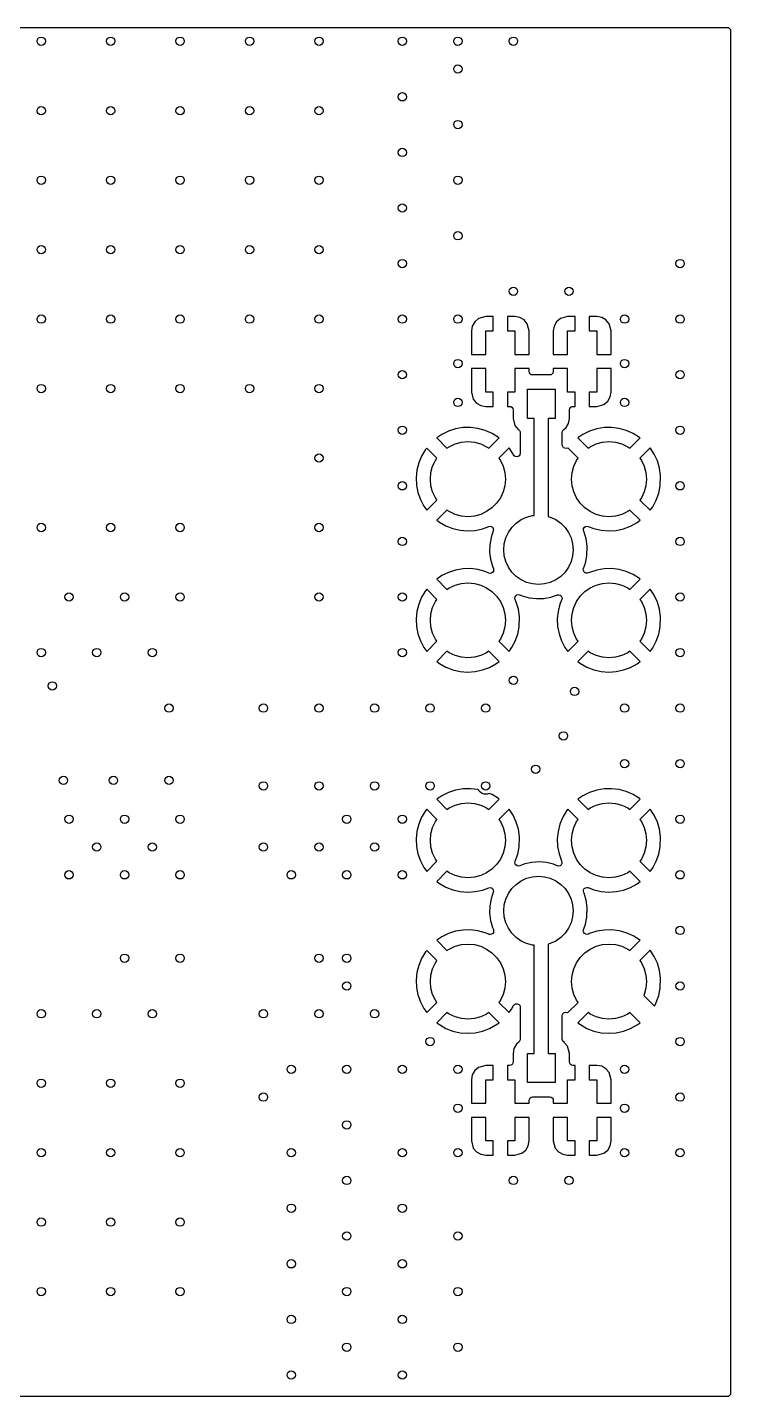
# Model space of a CAD drawing. Extents: x 5.33 to 7.67, y -5.07 to -3.13.
# Drawn here: x 6.673 to 7.67, y -5.07 to -3.13 of the extents above; entities that cross this region are included whole.
import ezdxf

# ---------------------------------------------------------------- set-up
doc = ezdxf.new("R2010")
doc.units = 0
doc.header["$MEASUREMENT"] = 0
doc.layers.add('BLACK', color=7, linetype='CONTINUOUS')

msp = doc.modelspace()

# ---------------------------------------------------------------- linework, layer by layer
at = {"layer": 'BLACK', "linetype": 'CONTINUOUS'}
for p, q in [((6.52355, -3.12996), (7.66504, -3.12996)), ((7.66504, -3.12996), (7.66695, -3.13034)), ((7.66695, -3.13034), (7.66857, -3.13143)), ((7.66857, -3.13143), (7.66966, -3.13305)), ((7.66966, -3.13305), (7.67004, -3.13496)), ((7.67004, -3.13496), (7.67004, -5.06504)), ((7.30731, -3.54701), (7.30379, -3.55311)), ((7.3127, -3.54249), (7.30731, -3.54701)), ((7.32284, -3.53977), (7.3127, -3.54249)), ((7.33346, -3.53977), (7.32284, -3.53977)), ((7.33346, -3.56004), (7.33346, -3.53977)), ((7.36417, -3.53977), (7.35354, -3.53977)), ((7.35354, -3.53977), (7.35354, -3.56004)), ((7.37111, -3.54099), (7.36417, -3.53977)), ((7.3772, -3.54451), (7.37111, -3.54099)), ((7.38173, -3.5499), (7.3772, -3.54451)), ((7.38444, -3.56004), (7.38173, -3.5499)), ((7.42345, -3.54701), (7.41993, -3.55311)), ((7.42884, -3.54249), (7.42345, -3.54701)), ((7.43898, -3.53977), (7.42884, -3.54249)), ((7.44961, -3.53977), (7.43898, -3.53977)), ((7.44961, -3.56004), (7.44961, -3.53977)), ((7.46969, -3.53977), (7.46969, -3.56004)), ((7.48031, -3.53977), (7.46969, -3.53977)), ((7.48725, -3.54099), (7.48031, -3.53977)), ((7.49334, -3.54451), (7.48725, -3.54099)), ((7.49787, -3.5499), (7.49334, -3.54451)), ((7.50058, -3.56004), (7.49787, -3.5499)), ((7.30379, -3.55311), (7.30257, -3.56004)), ((7.30257, -3.56004), (7.30257, -3.59331)), ((7.32283, -3.56004), (7.33346, -3.56004)), ((7.32283, -3.59331), (7.32283, -3.56004)), ((7.35354, -3.56004), (7.36417, -3.56004)), ((7.36417, -3.56004), (7.36417, -3.59331)), ((7.38444, -3.59331), (7.38444, -3.56004)), ((7.41993, -3.55311), (7.41871, -3.56004)), ((7.41871, -3.56004), (7.41871, -3.59331)), ((7.43898, -3.56004), (7.44961, -3.56004)), ((7.43898, -3.59331), (7.43898, -3.56004)), ((7.46969, -3.56004), (7.48031, -3.56004)), ((7.48031, -3.56004), (7.48031, -3.59331)), ((7.50058, -3.59331), (7.50058, -3.56004)), ((7.30257, -3.59331), (7.32283, -3.59331)), ((7.36417, -3.59331), (7.38444, -3.59331)), ((7.41871, -3.59331), (7.43898, -3.59331)), ((7.48031, -3.59331), (7.50058, -3.59331)), ((7.32283, -3.61339), (7.30257, -3.61339)), ((7.30257, -3.61339), (7.30257, -3.64665)), ((7.32283, -3.64665), (7.32283, -3.61339)), ((7.38444, -3.61339), (7.36417, -3.61339)), ((7.36417, -3.61339), (7.36417, -3.64665)), ((7.38444, -3.61745), (7.38444, -3.61339)), ((7.38482, -3.61936), (7.38444, -3.61745)), ((7.38591, -3.62098), (7.38482, -3.61936)), ((7.38753, -3.62207), (7.38591, -3.62098)), ((7.38944, -3.62245), (7.38753, -3.62207)), ((7.41371, -3.62245), (7.38944, -3.62245)), ((7.41562, -3.62207), (7.41371, -3.62245)), ((7.41724, -3.62098), (7.41562, -3.62207)), ((7.41833, -3.61936), (7.41724, -3.62098)), ((7.41871, -3.61745), (7.41833, -3.61936)), ((7.43898, -3.61339), (7.41871, -3.61339)), ((7.41871, -3.61339), (7.41871, -3.61745)), ((7.43898, -3.64665), (7.43898, -3.61339)), ((7.50058, -3.61339), (7.48031, -3.61339)), ((7.48031, -3.61339), (7.48031, -3.64665)), ((7.50058, -3.64665), (7.50058, -3.61339)), ((7.30257, -3.64665), (7.30528, -3.65679)), ((7.33346, -3.64665), (7.32283, -3.64665)), ((7.33346, -3.66692), (7.33346, -3.64665)), ((7.36417, -3.64665), (7.35354, -3.64665)), ((7.35354, -3.64665), (7.35354, -3.66692)), ((7.38189, -3.68406), (7.38189, -3.64272)), ((7.38189, -3.64272), (7.42126, -3.64272)), ((7.42126, -3.64272), (7.42126, -3.68406)), ((7.44961, -3.64665), (7.43898, -3.64665)), ((7.44961, -3.66692), (7.44961, -3.64665)), ((7.48031, -3.64665), (7.46969, -3.64665)), ((7.46969, -3.64665), (7.46969, -3.66692)), ((7.49936, -3.65359), (7.50058, -3.64665)), ((7.30528, -3.65679), (7.30981, -3.66218)), ((7.30981, -3.66218), (7.3159, -3.6657)), ((7.3159, -3.6657), (7.32284, -3.66692)), ((7.48031, -3.66692), (7.49045, -3.66421)), ((7.49045, -3.66421), (7.49584, -3.65968)), ((7.49584, -3.65968), (7.49936, -3.65359)), ((7.32284, -3.66692), (7.33346, -3.66692)), ((7.35354, -3.66692), (7.35662, -3.66692)), ((7.35662, -3.66692), (7.35853, -3.6673)), ((7.35853, -3.6673), (7.36016, -3.66839)), ((7.36016, -3.66839), (7.36124, -3.67001)), ((7.36124, -3.67001), (7.36162, -3.67192)), ((7.36162, -3.67192), (7.36162, -3.68405)), ((7.36162, -3.68405), (7.36434, -3.69419)), ((7.39173, -3.68406), (7.38189, -3.68406)), ((7.39173, -3.82138), (7.39173, -3.68406)), ((7.42126, -3.68406), (7.41142, -3.68406)), ((7.41142, -3.68406), (7.41142, -3.82302)), ((7.44031, -3.69099), (7.44153, -3.68405)), ((7.44153, -3.67192), (7.44191, -3.67001)), ((7.44153, -3.68405), (7.44153, -3.67192)), ((7.44191, -3.67001), (7.44299, -3.66839)), ((7.44299, -3.66839), (7.44462, -3.6673)), ((7.44462, -3.6673), (7.44653, -3.66692)), ((7.44653, -3.66692), (7.44961, -3.66692)), ((7.46969, -3.66692), (7.48031, -3.66692)), ((7.27018, -3.70211), (7.26065, -3.70679)), ((7.28028, -3.69886), (7.27018, -3.70211)), ((7.29074, -3.6971), (7.28028, -3.69886)), ((7.30135, -3.69687), (7.29074, -3.6971)), ((7.31188, -3.69817), (7.30135, -3.69687)), ((7.32211, -3.70098), (7.31188, -3.69817)), ((7.33183, -3.70523), (7.32211, -3.70098)), ((7.34083, -3.71085), (7.33183, -3.70523)), ((7.36434, -3.69419), (7.36886, -3.69958)), ((7.36886, -3.69958), (7.36927, -3.69982)), ((7.36927, -3.69982), (7.37074, -3.7011)), ((7.37074, -3.7011), (7.3716, -3.70285)), ((7.3716, -3.70285), (7.37177, -3.70415)), ((7.37177, -3.70415), (7.37177, -3.73348)), ((7.43138, -3.70395), (7.43176, -3.70204)), ((7.43138, -3.72161), (7.43138, -3.70395)), ((7.43176, -3.70204), (7.43284, -3.70042)), ((7.43284, -3.70042), (7.43316, -3.70012)), ((7.43316, -3.70012), (7.43679, -3.69708)), ((7.43679, -3.69708), (7.44031, -3.69099)), ((7.47018, -3.70211), (7.46065, -3.70679)), ((7.48028, -3.69886), (7.47018, -3.70211)), ((7.49074, -3.6971), (7.48028, -3.69886)), ((7.50135, -3.69687), (7.49074, -3.6971)), ((7.51188, -3.69817), (7.50135, -3.69687)), ((7.52211, -3.70098), (7.51188, -3.69817)), ((7.53183, -3.70523), (7.52211, -3.70098)), ((7.54083, -3.71085), (7.53183, -3.70523)), ((7.26065, -3.70679), (7.25347, -3.71171)), ((7.25347, -3.71171), (7.26797, -3.72621)), ((7.26797, -3.72621), (7.27106, -3.72405)), ((7.27106, -3.72405), (7.27946, -3.72013)), ((7.27946, -3.72013), (7.28841, -3.71774)), ((7.28841, -3.71774), (7.29764, -3.71693)), ((7.29764, -3.71693), (7.30687, -3.71774)), ((7.30687, -3.71774), (7.31582, -3.72013)), ((7.31582, -3.72013), (7.32421, -3.72405)), ((7.32421, -3.72405), (7.3273, -3.72621)), ((7.3273, -3.72621), (7.34183, -3.71169)), ((7.34183, -3.71169), (7.34083, -3.71085)), ((7.43141, -3.72213), (7.43138, -3.72161)), ((7.43199, -3.724), (7.43141, -3.72213)), ((7.43323, -3.72549), (7.43199, -3.724)), ((7.46065, -3.70679), (7.45347, -3.71171)), ((7.45347, -3.71171), (7.46797, -3.72621)), ((7.46797, -3.72621), (7.47106, -3.72405)), ((7.47106, -3.72405), (7.47946, -3.72013)), ((7.47946, -3.72013), (7.48841, -3.71774)), ((7.48841, -3.71774), (7.49764, -3.71693)), ((7.49764, -3.71693), (7.50687, -3.71774)), ((7.50687, -3.71774), (7.51582, -3.72013)), ((7.51582, -3.72013), (7.52421, -3.72405)), ((7.52421, -3.72405), (7.5273, -3.72621)), ((7.5273, -3.72621), (7.54183, -3.71169)), ((7.54183, -3.71169), (7.54083, -3.71085)), ((7.23203, -3.73737), (7.228, -3.74718)), ((7.23744, -3.72824), (7.23203, -3.73737)), ((7.2393, -3.72594), (7.23744, -3.72824)), ((7.25377, -3.74041), (7.2393, -3.72594)), ((7.24769, -3.7519), (7.25161, -3.7435)), ((7.25161, -3.7435), (7.25377, -3.74041)), ((7.35607, -3.72584), (7.3415, -3.74041)), ((7.3415, -3.74041), (7.34367, -3.7435)), ((7.34367, -3.7435), (7.34758, -3.7519)), ((7.36175, -3.73454), (7.35607, -3.72584)), ((7.36223, -3.73558), (7.36175, -3.73454)), ((7.36324, -3.73701), (7.36223, -3.73558)), ((7.36486, -3.7381), (7.36324, -3.73701)), ((7.36677, -3.73848), (7.36486, -3.7381)), ((7.36869, -3.7381), (7.36677, -3.73848)), ((7.37031, -3.73701), (7.36869, -3.7381)), ((7.37139, -3.73539), (7.37031, -3.73701)), ((7.37177, -3.73348), (7.37139, -3.73539)), ((7.43496, -3.7264), (7.43323, -3.72549)), ((7.4369, -3.72658), (7.43496, -3.7264)), ((7.43877, -3.726), (7.4369, -3.72658)), ((7.43909, -3.72573), (7.43877, -3.726)), ((7.45377, -3.74041), (7.43909, -3.72573)), ((7.44769, -3.7519), (7.45161, -3.7435)), ((7.45161, -3.7435), (7.45377, -3.74041)), ((7.55607, -3.72584), (7.5415, -3.74041)), ((7.5415, -3.74041), (7.54367, -3.7435)), ((7.54367, -3.7435), (7.54758, -3.7519)), ((7.56175, -3.73454), (7.55607, -3.72584)), ((7.56621, -3.74417), (7.56175, -3.73454)), ((7.56923, -3.75434), (7.56621, -3.74417)), ((7.22542, -3.75748), (7.22436, -3.76803)), ((7.228, -3.74718), (7.22542, -3.75748)), ((7.24449, -3.77008), (7.2453, -3.76085)), ((7.2453, -3.76085), (7.24769, -3.7519)), ((7.34758, -3.7519), (7.34998, -3.76085)), ((7.34998, -3.76085), (7.35079, -3.77008)), ((7.44449, -3.77008), (7.4453, -3.76085)), ((7.4453, -3.76085), (7.44769, -3.7519)), ((7.54758, -3.7519), (7.54998, -3.76085)), ((7.54998, -3.76085), (7.55079, -3.77008)), ((7.57076, -3.76484), (7.56923, -3.75434)), ((7.22436, -3.76803), (7.22483, -3.77863)), ((7.22483, -3.77863), (7.22683, -3.78905)), ((7.2453, -3.77931), (7.24449, -3.77008)), ((7.24769, -3.78826), (7.2453, -3.77931)), ((7.34998, -3.77931), (7.34758, -3.78826)), ((7.35079, -3.77008), (7.34998, -3.77931)), ((7.4453, -3.77931), (7.44449, -3.77008)), ((7.44769, -3.78826), (7.4453, -3.77931)), ((7.54998, -3.77931), (7.54758, -3.78826)), ((7.55079, -3.77008), (7.54998, -3.77931)), ((7.56824, -3.78979), (7.57035, -3.77939)), ((7.57035, -3.77939), (7.57076, -3.76484)), ((7.22683, -3.78905), (7.23031, -3.79907)), ((7.23031, -3.79907), (7.2352, -3.80849)), ((7.23931, -3.8142), (7.25377, -3.79975)), ((7.25161, -3.79665), (7.24769, -3.78826)), ((7.25377, -3.79975), (7.25161, -3.79665)), ((7.34367, -3.79665), (7.33835, -3.80424)), ((7.34758, -3.78826), (7.34367, -3.79665)), ((7.45161, -3.79665), (7.44769, -3.78826)), ((7.45692, -3.80424), (7.45161, -3.79665)), ((7.54367, -3.79665), (7.5415, -3.79975)), ((7.5415, -3.79975), (7.55595, -3.81419)), ((7.54758, -3.78826), (7.54367, -3.79665)), ((7.55967, -3.80914), (7.56466, -3.79978)), ((7.56466, -3.79978), (7.56824, -3.78979)), ((7.2352, -3.80849), (7.23931, -3.8142)), ((7.26797, -3.81394), (7.25352, -3.82839)), ((7.27106, -3.81611), (7.26797, -3.81394)), ((7.27946, -3.82002), (7.27106, -3.81611)), ((7.28841, -3.82242), (7.27946, -3.82002)), ((7.31582, -3.82002), (7.30687, -3.82242)), ((7.32421, -3.81611), (7.31582, -3.82002)), ((7.3318, -3.81079), (7.32421, -3.81611)), ((7.33835, -3.80424), (7.3318, -3.81079)), ((7.38081, -3.82383), (7.38909, -3.82161)), ((7.38909, -3.82161), (7.39173, -3.82138)), ((7.46347, -3.81079), (7.45692, -3.80424)), ((7.47106, -3.81611), (7.46347, -3.81079)), ((7.47946, -3.82002), (7.47106, -3.81611)), ((7.48841, -3.82242), (7.47946, -3.82002)), ((7.51582, -3.82002), (7.50687, -3.82242)), ((7.52421, -3.81611), (7.51582, -3.82002)), ((7.5273, -3.81394), (7.52421, -3.81611)), ((7.54175, -3.82839), (7.5273, -3.81394)), ((7.55595, -3.81419), (7.55967, -3.80914)), ((7.25352, -3.82839), (7.25718, -3.83121)), ((7.25718, -3.83121), (7.26643, -3.83641)), ((7.26643, -3.83641), (7.27633, -3.84022)), ((7.27633, -3.84022), (7.28668, -3.84256)), ((7.29764, -3.82323), (7.28841, -3.82242)), ((7.30687, -3.82242), (7.29764, -3.82323)), ((7.30784, -3.84267), (7.31821, -3.84044)), ((7.31821, -3.84044), (7.32714, -3.83711)), ((7.32714, -3.83711), (7.32907, -3.8368)), ((7.32907, -3.8368), (7.33097, -3.83725)), ((7.33097, -3.83725), (7.33255, -3.83839)), ((7.33255, -3.83839), (7.33357, -3.84005)), ((7.33357, -3.84005), (7.33388, -3.84197)), ((7.35502, -3.84547), (7.35994, -3.83845)), ((7.35994, -3.83845), (7.366, -3.83238)), ((7.366, -3.83238), (7.37303, -3.82746)), ((7.37303, -3.82746), (7.38081, -3.82383)), ((7.41142, -3.82302), (7.41447, -3.82383)), ((7.41447, -3.82383), (7.42224, -3.82746)), ((7.42224, -3.82746), (7.42927, -3.83238)), ((7.42927, -3.83238), (7.43534, -3.83845)), ((7.43534, -3.83845), (7.44026, -3.84547)), ((7.46129, -3.84197), (7.46157, -3.84004)), ((7.46157, -3.84004), (7.46257, -3.83836)), ((7.46257, -3.83836), (7.46414, -3.8372)), ((7.46414, -3.8372), (7.46603, -3.83672)), ((7.46603, -3.83672), (7.46808, -3.83705)), ((7.46808, -3.83705), (7.47633, -3.84022)), ((7.47633, -3.84022), (7.48668, -3.84256)), ((7.49764, -3.82323), (7.48841, -3.82242)), ((7.50687, -3.82242), (7.49764, -3.82323)), ((7.50784, -3.84267), (7.51821, -3.84044)), ((7.51821, -3.84044), (7.52815, -3.83673)), ((7.52815, -3.83673), (7.53746, -3.83163)), ((7.53746, -3.83163), (7.54175, -3.82839)), ((7.28668, -3.84256), (7.29725, -3.84338)), ((7.29725, -3.84338), (7.30784, -3.84267)), ((7.33042, -3.85295), (7.32863, -3.86307)), ((7.33363, -3.84338), (7.33042, -3.85295)), ((7.33388, -3.84197), (7.33363, -3.84338)), ((7.34917, -3.86153), (7.35139, -3.85325)), ((7.35139, -3.85325), (7.35502, -3.84547)), ((7.44026, -3.84547), (7.44388, -3.85325)), ((7.44388, -3.85325), (7.4461, -3.86153)), ((7.46177, -3.84386), (7.46129, -3.84197)), ((7.46231, -3.84499), (7.46177, -3.84386)), ((7.46531, -3.85483), (7.46231, -3.84499)), ((7.46682, -3.865), (7.46531, -3.85483)), ((7.48668, -3.84256), (7.49725, -3.84338)), ((7.49725, -3.84338), (7.50784, -3.84267)), ((7.32863, -3.86307), (7.32835, -3.87335)), ((7.32835, -3.87335), (7.32959, -3.88355)), ((7.34843, -3.87008), (7.34917, -3.86153)), ((7.34917, -3.87862), (7.34843, -3.87008)), ((7.35139, -3.88691), (7.34917, -3.87862)), ((7.4461, -3.87862), (7.44388, -3.88691)), ((7.4461, -3.86153), (7.44685, -3.87008)), ((7.44685, -3.87008), (7.4461, -3.87862)), ((7.46438, -3.88897), (7.46644, -3.87889)), ((7.46644, -3.87889), (7.46682, -3.865)), ((7.28028, -3.89886), (7.27018, -3.90211)), ((7.29074, -3.8971), (7.28028, -3.89886)), ((7.30135, -3.89687), (7.29074, -3.8971)), ((7.31188, -3.89817), (7.30135, -3.89687)), ((7.32211, -3.90098), (7.31188, -3.89817)), ((7.32959, -3.88355), (7.33233, -3.89346)), ((7.33233, -3.89346), (7.33371, -3.89657)), ((7.33371, -3.89657), (7.33414, -3.89847)), ((7.33414, -3.89847), (7.33381, -3.9004)), ((7.35502, -3.89469), (7.35139, -3.88691)), ((7.35994, -3.90171), (7.35502, -3.89469)), ((7.44026, -3.89469), (7.43534, -3.90171)), ((7.44388, -3.88691), (7.44026, -3.89469)), ((7.46125, -3.89879), (7.46154, -3.89676)), ((7.46175, -3.90068), (7.46125, -3.89879)), ((7.46154, -3.89676), (7.46438, -3.88897)), ((7.48028, -3.89886), (7.47018, -3.90211)), ((7.49074, -3.8971), (7.48028, -3.89886)), ((7.50135, -3.89687), (7.49074, -3.8971)), ((7.51188, -3.89817), (7.50135, -3.89687)), ((7.52211, -3.90098), (7.51188, -3.89817)), ((7.26065, -3.90679), (7.25347, -3.91171)), ((7.25347, -3.91171), (7.26797, -3.92621)), ((7.27018, -3.90211), (7.26065, -3.90679)), ((7.27946, -3.92013), (7.28841, -3.91774)), ((7.28841, -3.91774), (7.29764, -3.91693)), ((7.29764, -3.91693), (7.30687, -3.91774)), ((7.30687, -3.91774), (7.31582, -3.92013)), ((7.32714, -3.90318), (7.32211, -3.90098)), ((7.32735, -3.90327), (7.32714, -3.90318)), ((7.32927, -3.9036), (7.32735, -3.90327)), ((7.33117, -3.90317), (7.32927, -3.9036)), ((7.33277, -3.90204), (7.33117, -3.90317)), ((7.33381, -3.9004), (7.33277, -3.90204)), ((7.366, -3.90778), (7.35994, -3.90171)), ((7.37303, -3.9127), (7.366, -3.90778)), ((7.38081, -3.91632), (7.37303, -3.9127)), ((7.38909, -3.91854), (7.38081, -3.91632)), ((7.39764, -3.91929), (7.38909, -3.91854)), ((7.40618, -3.91854), (7.39764, -3.91929)), ((7.41447, -3.91632), (7.40618, -3.91854)), ((7.42224, -3.9127), (7.41447, -3.91632)), ((7.42927, -3.90778), (7.42224, -3.9127)), ((7.43534, -3.90171), (7.42927, -3.90778)), ((7.46293, -3.90223), (7.46175, -3.90068)), ((7.46462, -3.90321), (7.46293, -3.90223)), ((7.46655, -3.90347), (7.46462, -3.90321)), ((7.46844, -3.90296), (7.46655, -3.90347)), ((7.47018, -3.90211), (7.46844, -3.90296)), ((7.47946, -3.92013), (7.48841, -3.91774)), ((7.48841, -3.91774), (7.49764, -3.91693)), ((7.49764, -3.91693), (7.50687, -3.91774)), ((7.50687, -3.91774), (7.51582, -3.92013)), ((7.53183, -3.90523), (7.52211, -3.90098)), ((7.5273, -3.92621), (7.54183, -3.91169)), ((7.54083, -3.91085), (7.53183, -3.90523)), ((7.54183, -3.91169), (7.54083, -3.91085)), ((7.23203, -3.93737), (7.228, -3.94718)), ((7.23744, -3.92824), (7.23203, -3.93737)), ((7.2393, -3.92594), (7.23744, -3.92824)), ((7.25377, -3.94041), (7.2393, -3.92594)), ((7.26797, -3.92621), (7.27106, -3.92405)), ((7.27106, -3.92405), (7.27946, -3.92013)), ((7.31582, -3.92013), (7.32421, -3.92405)), ((7.32421, -3.92405), (7.3318, -3.92936)), ((7.3318, -3.92936), (7.33835, -3.93591)), ((7.33835, -3.93591), (7.34367, -3.9435)), ((7.36413, -3.93877), (7.36443, -3.93685)), ((7.36443, -3.93685), (7.36545, -3.93518)), ((7.36545, -3.93518), (7.36703, -3.93403)), ((7.36703, -3.93403), (7.36892, -3.93357)), ((7.36892, -3.93357), (7.37085, -3.93387)), ((7.37085, -3.93387), (7.37113, -3.93399)), ((7.37113, -3.93399), (7.37471, -3.93555)), ((7.37471, -3.93555), (7.38464, -3.93822)), ((7.38464, -3.93822), (7.39485, -3.93939)), ((7.40513, -3.93904), (7.41524, -3.93718)), ((7.41524, -3.93718), (7.42444, -3.93402)), ((7.42444, -3.93402), (7.42637, -3.93376)), ((7.42637, -3.93376), (7.42826, -3.93425)), ((7.42826, -3.93425), (7.42981, -3.93544)), ((7.42981, -3.93544), (7.43079, -3.93712)), ((7.43079, -3.93712), (7.43105, -3.93906)), ((7.45161, -3.9435), (7.45692, -3.93591)), ((7.45692, -3.93591), (7.46347, -3.92936)), ((7.46347, -3.92936), (7.47106, -3.92405)), ((7.47106, -3.92405), (7.47946, -3.92013)), ((7.51582, -3.92013), (7.52421, -3.92405)), ((7.52421, -3.92405), (7.5273, -3.92621)), ((7.55607, -3.92584), (7.5415, -3.94041)), ((7.56175, -3.93454), (7.55607, -3.92584)), ((7.56621, -3.94417), (7.56175, -3.93454)), ((7.22542, -3.95748), (7.22436, -3.96803)), ((7.228, -3.94718), (7.22542, -3.95748)), ((7.2453, -3.96085), (7.24769, -3.9519)), ((7.24769, -3.9519), (7.25161, -3.9435)), ((7.25161, -3.9435), (7.25377, -3.94041)), ((7.34367, -3.9435), (7.34758, -3.9519)), ((7.34758, -3.9519), (7.34998, -3.96085)), ((7.36459, -3.94067), (7.36413, -3.93877)), ((7.36621, -3.94417), (7.36459, -3.94067)), ((7.36923, -3.95434), (7.36621, -3.94417)), ((7.37076, -3.96484), (7.36923, -3.95434)), ((7.39485, -3.93939), (7.40513, -3.93904)), ((7.42542, -3.95748), (7.42436, -3.96803)), ((7.428, -3.94718), (7.42542, -3.95748)), ((7.43069, -3.94065), (7.428, -3.94718)), ((7.43105, -3.93906), (7.43069, -3.94065)), ((7.4453, -3.96085), (7.44769, -3.9519)), ((7.44769, -3.9519), (7.45161, -3.9435)), ((7.5415, -3.94041), (7.54367, -3.9435)), ((7.54367, -3.9435), (7.54758, -3.9519)), ((7.54758, -3.9519), (7.54998, -3.96085)), ((7.56923, -3.95434), (7.56621, -3.94417)), ((7.57076, -3.96484), (7.56923, -3.95434)), ((7.22436, -3.96803), (7.22483, -3.97863)), ((7.24449, -3.97008), (7.2453, -3.96085)), ((7.2453, -3.97931), (7.24449, -3.97008)), ((7.34998, -3.96085), (7.35079, -3.97008)), ((7.35079, -3.97008), (7.34998, -3.97931)), ((7.37035, -3.97939), (7.37076, -3.96484)), ((7.42436, -3.96803), (7.42483, -3.97863)), ((7.44449, -3.97008), (7.4453, -3.96085)), ((7.4453, -3.97931), (7.44449, -3.97008)), ((7.54998, -3.96085), (7.55079, -3.97008)), ((7.55079, -3.97008), (7.54998, -3.97931)), ((7.57035, -3.97939), (7.57076, -3.96484)), ((7.22483, -3.97863), (7.22683, -3.98905)), ((7.22683, -3.98905), (7.23031, -3.99907)), ((7.24769, -3.98826), (7.2453, -3.97931)), ((7.25161, -3.99665), (7.24769, -3.98826)), ((7.34758, -3.98826), (7.34367, -3.99665)), ((7.34998, -3.97931), (7.34758, -3.98826)), ((7.36466, -3.99978), (7.36824, -3.98979)), ((7.36824, -3.98979), (7.37035, -3.97939)), ((7.42483, -3.97863), (7.42683, -3.98905)), ((7.42683, -3.98905), (7.43031, -3.99907)), ((7.44769, -3.98826), (7.4453, -3.97931)), ((7.45161, -3.99665), (7.44769, -3.98826)), ((7.54758, -3.98826), (7.54367, -3.99665)), ((7.54998, -3.97931), (7.54758, -3.98826)), ((7.56466, -3.99978), (7.56824, -3.98979)), ((7.56824, -3.98979), (7.57035, -3.97939)), ((7.23031, -3.99907), (7.2352, -4.00849)), ((7.2352, -4.00849), (7.23931, -4.0142)), ((7.23931, -4.0142), (7.25377, -3.99975)), ((7.25377, -3.99975), (7.25161, -3.99665)), ((7.26797, -4.01394), (7.25352, -4.02839)), ((7.27106, -4.01611), (7.26797, -4.01394)), ((7.3273, -4.01394), (7.32421, -4.01611)), ((7.34175, -4.02839), (7.3273, -4.01394)), ((7.34367, -3.99665), (7.3415, -3.99975)), ((7.3415, -3.99975), (7.35595, -4.01419)), ((7.35595, -4.01419), (7.35967, -4.00914)), ((7.35967, -4.00914), (7.36466, -3.99978)), ((7.43031, -3.99907), (7.4352, -4.00849)), ((7.4352, -4.00849), (7.43931, -4.0142)), ((7.43931, -4.0142), (7.45377, -3.99975)), ((7.45377, -3.99975), (7.45161, -3.99665)), ((7.46797, -4.01394), (7.45352, -4.02839)), ((7.47106, -4.01611), (7.46797, -4.01394)), ((7.5273, -4.01394), (7.52421, -4.01611)), ((7.54175, -4.02839), (7.5273, -4.01394)), ((7.54367, -3.99665), (7.5415, -3.99975)), ((7.5415, -3.99975), (7.55595, -4.01419)), ((7.55595, -4.01419), (7.55967, -4.00914)), ((7.55967, -4.00914), (7.56466, -3.99978)), ((7.25352, -4.02839), (7.25718, -4.03121)), ((7.25718, -4.03121), (7.26643, -4.03641)), ((7.27946, -4.02002), (7.27106, -4.01611)), ((7.28841, -4.02242), (7.27946, -4.02002)), ((7.29764, -4.02323), (7.28841, -4.02242)), ((7.30687, -4.02242), (7.29764, -4.02323)), ((7.31582, -4.02002), (7.30687, -4.02242)), ((7.32421, -4.01611), (7.31582, -4.02002)), ((7.32815, -4.03673), (7.33746, -4.03163)), ((7.33746, -4.03163), (7.34175, -4.02839)), ((7.34175, -4.02839), (7.34175, -4.02839)), ((7.45352, -4.02839), (7.45718, -4.03121)), ((7.45718, -4.03121), (7.46643, -4.03641)), ((7.47946, -4.02002), (7.47106, -4.01611)), ((7.48841, -4.02242), (7.47946, -4.02002)), ((7.49764, -4.02323), (7.48841, -4.02242)), ((7.50687, -4.02242), (7.49764, -4.02323)), ((7.51582, -4.02002), (7.50687, -4.02242)), ((7.52421, -4.01611), (7.51582, -4.02002)), ((7.52815, -4.03673), (7.53746, -4.03163)), ((7.53746, -4.03163), (7.54175, -4.02839)), ((7.26643, -4.03641), (7.27633, -4.04022)), ((7.27633, -4.04022), (7.28668, -4.04256)), ((7.28668, -4.04256), (7.29725, -4.04338)), ((7.29725, -4.04338), (7.30784, -4.04267)), ((7.30784, -4.04267), (7.31821, -4.04044)), ((7.31821, -4.04044), (7.32815, -4.03673)), ((7.46643, -4.03641), (7.47633, -4.04022)), ((7.47633, -4.04022), (7.48668, -4.04256)), ((7.48668, -4.04256), (7.49725, -4.04338)), ((7.49725, -4.04338), (7.50784, -4.04267)), ((7.50784, -4.04267), (7.51821, -4.04044)), ((7.51821, -4.04044), (7.52815, -4.03673)), ((7.29074, -4.20891), (7.28028, -4.21067)), ((7.30135, -4.20868), (7.29074, -4.20891)), ((7.31188, -4.20998), (7.30135, -4.20868)), ((7.49074, -4.20891), (7.48028, -4.21067)), ((7.50135, -4.20868), (7.49074, -4.20891)), ((7.51188, -4.20998), (7.50135, -4.20868)), ((7.26065, -4.2186), (7.25347, -4.22352)), ((7.25347, -4.22352), (7.26797, -4.23803)), ((7.27018, -4.21392), (7.26065, -4.2186)), ((7.28028, -4.21067), (7.27018, -4.21392)), ((7.28841, -4.22955), (7.29764, -4.22874)), ((7.29764, -4.22874), (7.30687, -4.22955)), ((7.31254, -4.21016), (7.31188, -4.20998)), ((7.31379, -4.21232), (7.31254, -4.21016)), ((7.31693, -4.21495), (7.31379, -4.21232)), ((7.32078, -4.21636), (7.31693, -4.21495)), ((7.32489, -4.21636), (7.32078, -4.21636)), ((7.32782, -4.21529), (7.32489, -4.21636)), ((7.3273, -4.23803), (7.34183, -4.2235)), ((7.33183, -4.21704), (7.32782, -4.21529)), ((7.34083, -4.22266), (7.33183, -4.21704)), ((7.34183, -4.2235), (7.34083, -4.22266)), ((7.46065, -4.2186), (7.45347, -4.22352)), ((7.45347, -4.22352), (7.46797, -4.23803)), ((7.47018, -4.21392), (7.46065, -4.2186)), ((7.48028, -4.21067), (7.47018, -4.21392)), ((7.48841, -4.22955), (7.49764, -4.22874)), ((7.49764, -4.22874), (7.50687, -4.22955)), ((7.52211, -4.21279), (7.51188, -4.20998)), ((7.53183, -4.21704), (7.52211, -4.21279)), ((7.5273, -4.23803), (7.54183, -4.2235)), ((7.54083, -4.22266), (7.53183, -4.21704)), ((7.54183, -4.2235), (7.54083, -4.22266)), ((7.23744, -4.24005), (7.23203, -4.24918)), ((7.2393, -4.23775), (7.23744, -4.24005)), ((7.25377, -4.25222), (7.2393, -4.23775)), ((7.26797, -4.23803), (7.27106, -4.23586)), ((7.27106, -4.23586), (7.27946, -4.23195)), ((7.27946, -4.23195), (7.28841, -4.22955)), ((7.30687, -4.22955), (7.31582, -4.23195)), ((7.31582, -4.23195), (7.32421, -4.23586)), ((7.32421, -4.23586), (7.3273, -4.23803)), ((7.35607, -4.23765), (7.3415, -4.25222)), ((7.36175, -4.24635), (7.35607, -4.23765)), ((7.36621, -4.25598), (7.36175, -4.24635)), ((7.43744, -4.24005), (7.43203, -4.24918)), ((7.4393, -4.23775), (7.43744, -4.24005)), ((7.45377, -4.25222), (7.4393, -4.23775)), ((7.46797, -4.23803), (7.47106, -4.23586)), ((7.47106, -4.23586), (7.47946, -4.23195)), ((7.47946, -4.23195), (7.48841, -4.22955)), ((7.50687, -4.22955), (7.51582, -4.23195)), ((7.51582, -4.23195), (7.52421, -4.23586)), ((7.52421, -4.23586), (7.5273, -4.23803)), ((7.55607, -4.23765), (7.5415, -4.25222)), ((7.56175, -4.24635), (7.55607, -4.23765)), ((7.56621, -4.25598), (7.56175, -4.24635)), ((7.228, -4.25899), (7.22542, -4.26929)), ((7.23203, -4.24918), (7.228, -4.25899)), ((7.2453, -4.27266), (7.24769, -4.26371)), ((7.24769, -4.26371), (7.25161, -4.25531)), ((7.25161, -4.25531), (7.25377, -4.25222)), ((7.3415, -4.25222), (7.34367, -4.25531)), ((7.34367, -4.25531), (7.34758, -4.26371)), ((7.34758, -4.26371), (7.34998, -4.27266)), ((7.36923, -4.26615), (7.36621, -4.25598)), ((7.37076, -4.27665), (7.36923, -4.26615)), ((7.428, -4.25899), (7.42542, -4.26929)), ((7.43203, -4.24918), (7.428, -4.25899)), ((7.4453, -4.27266), (7.44769, -4.26371)), ((7.44769, -4.26371), (7.45161, -4.25531)), ((7.45161, -4.25531), (7.45377, -4.25222)), ((7.5415, -4.25222), (7.54367, -4.25531)), ((7.54367, -4.25531), (7.54758, -4.26371)), ((7.54758, -4.26371), (7.54998, -4.27266)), ((7.56923, -4.26615), (7.56621, -4.25598)), ((7.57076, -4.27665), (7.56923, -4.26615)), ((7.22542, -4.26929), (7.22436, -4.27984)), ((7.22436, -4.27984), (7.22483, -4.29044)), ((7.24449, -4.28189), (7.2453, -4.27266)), ((7.2453, -4.29112), (7.24449, -4.28189)), ((7.34998, -4.27266), (7.35079, -4.28189)), ((7.35079, -4.28189), (7.34998, -4.29112)), ((7.37035, -4.2912), (7.37076, -4.27665)), ((7.42542, -4.26929), (7.42436, -4.27984)), ((7.42436, -4.27984), (7.42483, -4.29044)), ((7.44449, -4.28189), (7.4453, -4.27266)), ((7.4453, -4.29112), (7.44449, -4.28189)), ((7.54998, -4.27266), (7.55079, -4.28189)), ((7.55079, -4.28189), (7.54998, -4.29112)), ((7.57035, -4.2912), (7.57076, -4.27665)), ((7.22483, -4.29044), (7.22683, -4.30086)), ((7.22683, -4.30086), (7.23031, -4.31089)), ((7.24769, -4.30007), (7.2453, -4.29112)), ((7.25161, -4.30846), (7.24769, -4.30007)), ((7.34758, -4.30007), (7.34367, -4.30846)), ((7.34998, -4.29112), (7.34758, -4.30007)), ((7.36466, -4.31158), (7.36824, -4.3016)), ((7.36824, -4.3016), (7.37035, -4.2912)), ((7.42483, -4.29044), (7.42683, -4.30086)), ((7.42683, -4.30086), (7.43031, -4.31089)), ((7.44769, -4.30007), (7.4453, -4.29112)), ((7.45161, -4.30846), (7.44769, -4.30007)), ((7.54758, -4.30007), (7.54367, -4.30846)), ((7.54998, -4.29112), (7.54758, -4.30007)), ((7.56466, -4.31159), (7.56824, -4.3016)), ((7.56824, -4.3016), (7.57035, -4.2912)), ((7.23031, -4.31089), (7.2352, -4.3203)), ((7.2352, -4.3203), (7.23931, -4.32601)), ((7.23931, -4.32601), (7.25377, -4.31156)), ((7.25377, -4.31156), (7.25161, -4.30846)), ((7.26797, -4.32575), (7.25352, -4.3402)), ((7.27106, -4.32792), (7.26797, -4.32575)), ((7.3318, -4.3226), (7.32421, -4.32792)), ((7.33835, -4.31605), (7.3318, -4.3226)), ((7.34367, -4.30846), (7.33835, -4.31605)), ((7.36437, -4.31309), (7.36466, -4.31158)), ((7.36468, -4.31501), (7.36437, -4.31309)), ((7.36571, -4.31667), (7.36468, -4.31501)), ((7.36729, -4.31781), (7.36571, -4.31667)), ((7.36919, -4.31826), (7.36729, -4.31781)), ((7.37112, -4.31795), (7.36919, -4.31826)), ((7.37828, -4.31528), (7.37112, -4.31795)), ((7.38834, -4.31315), (7.37828, -4.31528)), ((7.39861, -4.31253), (7.38834, -4.31315)), ((7.40885, -4.31343), (7.39861, -4.31253)), ((7.41884, -4.31584), (7.40885, -4.31343)), ((7.42407, -4.31796), (7.41884, -4.31584)), ((7.42444, -4.31809), (7.42407, -4.31796)), ((7.42637, -4.31831), (7.42444, -4.31809)), ((7.42825, -4.31776), (7.42637, -4.31831)), ((7.42977, -4.31654), (7.42825, -4.31776)), ((7.43071, -4.31483), (7.42977, -4.31654)), ((7.43031, -4.31089), (7.43038, -4.31102)), ((7.43038, -4.31102), (7.43092, -4.31289)), ((7.43092, -4.31289), (7.43071, -4.31483)), ((7.45692, -4.31605), (7.45161, -4.30846)), ((7.46347, -4.3226), (7.45692, -4.31605)), ((7.47106, -4.32792), (7.46347, -4.3226)), ((7.5273, -4.32575), (7.52421, -4.32792)), ((7.54175, -4.3402), (7.5273, -4.32575)), ((7.54367, -4.30846), (7.5415, -4.31156)), ((7.5415, -4.31156), (7.55595, -4.326)), ((7.55595, -4.326), (7.55967, -4.32095)), ((7.55967, -4.32095), (7.56466, -4.31159)), ((7.25352, -4.3402), (7.25718, -4.34302)), ((7.25718, -4.34302), (7.26643, -4.34822)), ((7.27946, -4.33183), (7.27106, -4.32792)), ((7.28841, -4.33423), (7.27946, -4.33183)), ((7.29764, -4.33504), (7.28841, -4.33423)), ((7.30687, -4.33423), (7.29764, -4.33504)), ((7.31582, -4.33183), (7.30687, -4.33423)), ((7.32421, -4.32792), (7.31582, -4.33183)), ((7.35994, -4.35026), (7.366, -4.34419)), ((7.366, -4.34419), (7.37303, -4.33927)), ((7.37303, -4.33927), (7.38081, -4.33565)), ((7.38081, -4.33565), (7.38909, -4.33342)), ((7.38909, -4.33342), (7.39764, -4.33268)), ((7.39764, -4.33268), (7.40618, -4.33342)), ((7.40618, -4.33342), (7.41447, -4.33565)), ((7.41447, -4.33565), (7.42224, -4.33927)), ((7.42224, -4.33927), (7.42927, -4.34419)), ((7.42927, -4.34419), (7.43534, -4.35026)), ((7.47946, -4.33183), (7.47106, -4.32792)), ((7.48841, -4.33423), (7.47946, -4.33183)), ((7.49764, -4.33504), (7.48841, -4.33423)), ((7.50687, -4.33423), (7.49764, -4.33504)), ((7.51582, -4.33183), (7.50687, -4.33423)), ((7.52421, -4.32792), (7.51582, -4.33183)), ((7.52815, -4.34854), (7.53746, -4.34344)), ((7.53746, -4.34344), (7.54175, -4.3402)), ((7.26643, -4.34822), (7.27633, -4.35203)), ((7.27633, -4.35203), (7.28668, -4.35437)), ((7.28668, -4.35437), (7.29725, -4.35519)), ((7.29725, -4.35519), (7.30784, -4.35448)), ((7.30784, -4.35448), (7.31821, -4.35225)), ((7.31821, -4.35225), (7.32714, -4.34892)), ((7.32714, -4.34892), (7.32907, -4.34861)), ((7.33042, -4.36476), (7.32863, -4.37488)), ((7.32907, -4.34861), (7.33097, -4.34906)), ((7.33363, -4.3552), (7.33042, -4.36476)), ((7.33097, -4.34906), (7.33255, -4.3502)), ((7.33255, -4.3502), (7.33357, -4.35186)), ((7.33357, -4.35186), (7.33388, -4.35378)), ((7.33388, -4.35378), (7.33363, -4.3552)), ((7.34917, -4.37334), (7.35139, -4.36506)), ((7.35139, -4.36506), (7.35502, -4.35728)), ((7.35502, -4.35728), (7.35994, -4.35026)), ((7.43534, -4.35026), (7.44026, -4.35728)), ((7.44026, -4.35728), (7.44388, -4.36506)), ((7.44388, -4.36506), (7.4461, -4.37334)), ((7.46129, -4.35378), (7.46157, -4.35185)), ((7.46177, -4.35567), (7.46129, -4.35378)), ((7.46157, -4.35185), (7.46257, -4.35017)), ((7.46231, -4.35681), (7.46177, -4.35567)), ((7.46531, -4.36664), (7.46231, -4.35681)), ((7.46257, -4.35017), (7.46414, -4.34901)), ((7.46414, -4.34901), (7.46603, -4.34853)), ((7.46603, -4.34853), (7.46808, -4.34886)), ((7.46808, -4.34886), (7.47633, -4.35203)), ((7.47633, -4.35203), (7.48668, -4.35437)), ((7.48668, -4.35437), (7.49725, -4.35519)), ((7.49725, -4.35519), (7.50784, -4.35448)), ((7.50784, -4.35448), (7.51821, -4.35225)), ((7.51821, -4.35225), (7.52815, -4.34854)), ((7.32863, -4.37488), (7.32835, -4.38516)), ((7.34843, -4.38189), (7.34917, -4.37334)), ((7.34917, -4.39044), (7.34843, -4.38189)), ((7.4461, -4.37334), (7.44685, -4.38189)), ((7.44685, -4.38189), (7.4461, -4.39044)), ((7.46682, -4.37681), (7.46531, -4.36664)), ((7.46644, -4.3907), (7.46682, -4.37681)), ((7.32835, -4.38516), (7.32959, -4.39536)), ((7.32959, -4.39536), (7.33233, -4.40527)), ((7.35139, -4.39872), (7.34917, -4.39044)), ((7.35502, -4.4065), (7.35139, -4.39872)), ((7.44388, -4.39872), (7.44026, -4.4065)), ((7.4461, -4.39044), (7.44388, -4.39872)), ((7.46154, -4.40857), (7.46438, -4.40078)), ((7.46438, -4.40078), (7.46644, -4.3907)), ((7.26065, -4.4186), (7.25347, -4.42352)), ((7.27018, -4.41392), (7.26065, -4.4186)), ((7.28028, -4.41067), (7.27018, -4.41392)), ((7.29074, -4.40891), (7.28028, -4.41067)), ((7.30135, -4.40868), (7.29074, -4.40891)), ((7.31188, -4.40998), (7.30135, -4.40868)), ((7.32211, -4.41279), (7.31188, -4.40998)), ((7.32714, -4.41499), (7.32211, -4.41279)), ((7.32735, -4.41508), (7.32714, -4.41499)), ((7.32927, -4.41541), (7.32735, -4.41508)), ((7.33117, -4.41498), (7.32927, -4.41541)), ((7.33277, -4.41386), (7.33117, -4.41498)), ((7.33233, -4.40527), (7.33371, -4.40838)), ((7.33381, -4.41221), (7.33277, -4.41386)), ((7.33371, -4.40838), (7.33414, -4.41028)), ((7.33414, -4.41028), (7.33381, -4.41221)), ((7.35994, -4.41352), (7.35502, -4.4065)), ((7.366, -4.41959), (7.35994, -4.41352)), ((7.37303, -4.42451), (7.366, -4.41959)), ((7.42927, -4.41959), (7.42224, -4.42451)), ((7.43534, -4.41352), (7.42927, -4.41959)), ((7.44026, -4.4065), (7.43534, -4.41352)), ((7.46125, -4.4106), (7.46154, -4.40857)), ((7.46175, -4.41249), (7.46125, -4.4106)), ((7.46293, -4.41404), (7.46175, -4.41249)), ((7.46462, -4.41502), (7.46293, -4.41404)), ((7.46655, -4.41528), (7.46462, -4.41502)), ((7.46844, -4.41477), (7.46655, -4.41528)), ((7.47018, -4.41392), (7.46844, -4.41477)), ((7.48028, -4.41067), (7.47018, -4.41392)), ((7.49074, -4.40891), (7.48028, -4.41067)), ((7.50135, -4.40868), (7.49074, -4.40891)), ((7.51188, -4.40998), (7.50135, -4.40868)), ((7.52211, -4.41279), (7.51188, -4.40998)), ((7.53183, -4.41704), (7.52211, -4.41279)), ((7.54083, -4.42266), (7.53183, -4.41704)), ((7.54183, -4.4235), (7.54083, -4.42266)), ((7.23744, -4.44005), (7.23203, -4.44918)), ((7.2393, -4.43775), (7.23744, -4.44005)), ((7.25377, -4.45222), (7.2393, -4.43775)), ((7.25347, -4.42352), (7.26797, -4.43803)), ((7.26797, -4.43803), (7.27106, -4.43586)), ((7.27106, -4.43586), (7.27946, -4.43195)), ((7.27946, -4.43195), (7.28841, -4.42955)), ((7.28841, -4.42955), (7.29764, -4.42874)), ((7.29764, -4.42874), (7.30687, -4.42955)), ((7.30687, -4.42955), (7.31582, -4.43195)), ((7.31582, -4.43195), (7.32421, -4.43586)), ((7.32421, -4.43586), (7.3318, -4.44117)), ((7.3318, -4.44117), (7.33835, -4.44773)), ((7.38081, -4.42813), (7.37303, -4.42451)), ((7.38909, -4.43035), (7.38081, -4.42813)), ((7.39173, -4.43059), (7.38909, -4.43035)), ((7.39173, -4.58366), (7.39173, -4.43059)), ((7.41447, -4.42813), (7.41142, -4.42895)), ((7.41142, -4.42895), (7.41142, -4.58366)), ((7.42224, -4.42451), (7.41447, -4.42813)), ((7.45692, -4.44773), (7.46347, -4.44117)), ((7.46347, -4.44117), (7.47106, -4.43586)), ((7.47106, -4.43586), (7.47946, -4.43195)), ((7.47946, -4.43195), (7.48841, -4.42955)), ((7.48841, -4.42955), (7.49764, -4.42874)), ((7.49764, -4.42874), (7.50687, -4.42955)), ((7.50687, -4.42955), (7.51582, -4.43195)), ((7.51582, -4.43195), (7.52421, -4.43586)), ((7.52421, -4.43586), (7.5273, -4.43803)), ((7.5273, -4.43803), (7.54183, -4.4235)), ((7.55607, -4.43765), (7.5415, -4.45222)), ((7.56175, -4.44635), (7.55607, -4.43765)), ((7.228, -4.45899), (7.22542, -4.46929)), ((7.23203, -4.44918), (7.228, -4.45899)), ((7.24769, -4.46371), (7.25161, -4.45531)), ((7.25161, -4.45531), (7.25377, -4.45222)), ((7.33835, -4.44773), (7.34367, -4.45531)), ((7.34367, -4.45531), (7.34758, -4.46371)), ((7.44769, -4.46371), (7.45161, -4.45531)), ((7.45161, -4.45531), (7.45692, -4.44773)), ((7.5415, -4.45222), (7.54367, -4.45531)), ((7.54367, -4.45531), (7.54758, -4.46371)), ((7.56621, -4.45598), (7.56175, -4.44635)), ((7.56923, -4.46615), (7.56621, -4.45598)), ((7.22542, -4.46929), (7.22436, -4.47984)), ((7.22436, -4.47984), (7.22483, -4.49044)), ((7.24449, -4.48189), (7.2453, -4.47266)), ((7.2453, -4.47266), (7.24769, -4.46371)), ((7.34758, -4.46371), (7.34998, -4.47266)), ((7.34998, -4.47266), (7.35079, -4.48189)), ((7.44449, -4.48189), (7.4453, -4.47266)), ((7.4453, -4.47266), (7.44769, -4.46371)), ((7.54758, -4.46371), (7.54998, -4.47266)), ((7.54998, -4.47266), (7.55079, -4.48189)), ((7.57076, -4.47665), (7.56923, -4.46615)), ((7.57035, -4.4912), (7.57076, -4.47665)), ((7.22483, -4.49044), (7.22683, -4.50086)), ((7.22683, -4.50086), (7.23031, -4.51089)), ((7.2453, -4.49112), (7.24449, -4.48189)), ((7.24769, -4.50007), (7.2453, -4.49112)), ((7.25161, -4.50846), (7.24769, -4.50007)), ((7.34758, -4.50007), (7.34367, -4.50846)), ((7.34998, -4.49112), (7.34758, -4.50007)), ((7.35079, -4.48189), (7.34998, -4.49112)), ((7.4453, -4.49112), (7.44449, -4.48189)), ((7.44769, -4.50007), (7.4453, -4.49112)), ((7.45161, -4.50846), (7.44769, -4.50007)), ((7.54758, -4.50007), (7.54691, -4.5015)), ((7.54998, -4.49112), (7.54758, -4.50007)), ((7.55079, -4.48189), (7.54998, -4.49112)), ((7.56824, -4.5016), (7.57035, -4.4912)), ((7.23031, -4.51089), (7.2352, -4.5203)), ((7.2352, -4.5203), (7.23931, -4.52601)), ((7.23931, -4.52601), (7.25377, -4.51156)), ((7.25377, -4.51156), (7.25161, -4.50846)), ((7.34367, -4.50846), (7.3415, -4.51156)), ((7.3415, -4.51156), (7.35595, -4.526)), ((7.35967, -4.52095), (7.36236, -4.5159)), ((7.36236, -4.5159), (7.36359, -4.51439)), ((7.36359, -4.51439), (7.36531, -4.51347)), ((7.36531, -4.51347), (7.36726, -4.51328)), ((7.36726, -4.51328), (7.36912, -4.51384)), ((7.36912, -4.51384), (7.37063, -4.51508)), ((7.37063, -4.51508), (7.37155, -4.5168)), ((7.37155, -4.5168), (7.37177, -4.51825)), ((7.37177, -4.51825), (7.37177, -4.56376)), ((7.43899, -4.52634), (7.45377, -4.51156)), ((7.45377, -4.51156), (7.45161, -4.50846)), ((7.54691, -4.5015), (7.562, -4.51658)), ((7.562, -4.51658), (7.56466, -4.51159)), ((7.56466, -4.51159), (7.56824, -4.5016)), ((7.26797, -4.52575), (7.25352, -4.5402)), ((7.27106, -4.52792), (7.26797, -4.52575)), ((7.27946, -4.53183), (7.27106, -4.52792)), ((7.28841, -4.53423), (7.27946, -4.53183)), ((7.29764, -4.53504), (7.28841, -4.53423)), ((7.30687, -4.53423), (7.29764, -4.53504)), ((7.31582, -4.53183), (7.30687, -4.53423)), ((7.32421, -4.52792), (7.31582, -4.53183)), ((7.3273, -4.52575), (7.32421, -4.52792)), ((7.34175, -4.5402), (7.3273, -4.52575)), ((7.35595, -4.526), (7.35967, -4.52095)), ((7.43138, -4.53049), (7.43176, -4.52858)), ((7.43138, -4.56357), (7.43138, -4.53049)), ((7.43176, -4.52858), (7.43284, -4.52696)), ((7.43284, -4.52696), (7.43446, -4.52587)), ((7.43446, -4.52587), (7.43638, -4.52549)), ((7.43638, -4.52549), (7.43829, -4.52587)), ((7.43829, -4.52587), (7.43899, -4.52634)), ((7.46797, -4.52575), (7.45352, -4.5402)), ((7.47106, -4.52792), (7.46797, -4.52575)), ((7.47946, -4.53183), (7.47106, -4.52792)), ((7.48841, -4.53423), (7.47946, -4.53183)), ((7.49764, -4.53504), (7.48841, -4.53423)), ((7.50687, -4.53423), (7.49764, -4.53504)), ((7.51582, -4.53183), (7.50687, -4.53423)), ((7.52421, -4.52792), (7.51582, -4.53183)), ((7.5273, -4.52575), (7.52421, -4.52792)), ((7.54175, -4.5402), (7.5273, -4.52575)), ((7.25352, -4.5402), (7.25718, -4.54302)), ((7.25718, -4.54302), (7.26643, -4.54822)), ((7.26643, -4.54822), (7.27633, -4.55203)), ((7.27633, -4.55203), (7.28668, -4.55437)), ((7.28668, -4.55437), (7.29725, -4.55519)), ((7.29725, -4.55519), (7.30784, -4.55448)), ((7.30784, -4.55448), (7.31821, -4.55225)), ((7.31821, -4.55225), (7.32815, -4.54854)), ((7.32815, -4.54854), (7.33746, -4.54344)), ((7.33746, -4.54344), (7.34175, -4.5402)), ((7.45352, -4.5402), (7.45718, -4.54302)), ((7.45718, -4.54302), (7.46643, -4.54822)), ((7.46643, -4.54822), (7.47633, -4.55203)), ((7.47633, -4.55203), (7.48668, -4.55437)), ((7.48668, -4.55437), (7.49725, -4.55519)), ((7.49725, -4.55519), (7.50784, -4.55448)), ((7.50784, -4.55448), (7.51821, -4.55225)), ((7.51821, -4.55225), (7.52815, -4.54854)), ((7.52815, -4.54854), (7.53746, -4.54344)), ((7.53746, -4.54344), (7.54175, -4.5402)), ((7.36284, -4.57673), (7.36162, -4.58366)), ((7.36636, -4.57063), (7.36284, -4.57673)), ((7.36999, -4.56759), (7.36636, -4.57063)), ((7.37031, -4.5673), (7.36999, -4.56759)), ((7.37139, -4.56568), (7.37031, -4.5673)), ((7.37177, -4.56376), (7.37139, -4.56568)), ((7.43155, -4.56486), (7.43138, -4.56357)), ((7.43241, -4.56661), (7.43155, -4.56486)), ((7.43388, -4.5679), (7.43241, -4.56661)), ((7.43429, -4.56813), (7.43388, -4.5679)), ((7.43881, -4.57353), (7.43429, -4.56813)), ((7.44153, -4.58367), (7.43881, -4.57353)), ((7.36124, -4.59771), (7.36016, -4.59933)), ((7.36162, -4.59579), (7.36124, -4.59771)), ((7.36162, -4.58366), (7.36162, -4.59579)), ((7.38189, -4.625), (7.38189, -4.58366)), ((7.38189, -4.58366), (7.39173, -4.58366)), ((7.41142, -4.58366), (7.42126, -4.58366)), ((7.42126, -4.58366), (7.42126, -4.625)), ((7.44153, -4.59579), (7.44153, -4.58367)), ((7.44191, -4.59771), (7.44153, -4.59579)), ((7.44299, -4.59933), (7.44191, -4.59771)), ((7.30379, -4.61413), (7.30257, -4.62107)), ((7.30731, -4.60803), (7.30379, -4.61413)), ((7.3127, -4.60351), (7.30731, -4.60803)), ((7.32284, -4.60079), (7.3127, -4.60351)), ((7.33346, -4.60079), (7.32284, -4.60079)), ((7.33346, -4.62106), (7.33346, -4.60079)), ((7.35662, -4.60079), (7.35354, -4.60079)), ((7.35354, -4.60079), (7.35354, -4.62106)), ((7.35853, -4.60041), (7.35662, -4.60079)), ((7.36016, -4.59933), (7.35853, -4.60041)), ((7.44462, -4.60041), (7.44299, -4.59933)), ((7.44653, -4.60079), (7.44462, -4.60041)), ((7.44961, -4.60079), (7.44653, -4.60079)), ((7.44961, -4.62106), (7.44961, -4.60079)), ((7.46969, -4.60079), (7.46969, -4.62106)), ((7.48031, -4.60079), (7.46969, -4.60079)), ((7.48725, -4.60202), (7.48031, -4.60079)), ((7.49334, -4.60554), (7.48725, -4.60202)), ((7.49787, -4.61093), (7.49334, -4.60554)), ((7.50058, -4.62107), (7.49787, -4.61093)), ((7.30257, -4.62107), (7.30257, -4.65433)), ((7.32283, -4.62106), (7.33346, -4.62106)), ((7.32283, -4.65433), (7.32283, -4.62106)), ((7.35354, -4.62106), (7.36417, -4.62106)), ((7.36417, -4.62106), (7.36417, -4.65433)), ((7.42126, -4.625), (7.38189, -4.625)), ((7.43898, -4.65433), (7.43898, -4.62106)), ((7.43898, -4.62106), (7.44961, -4.62106)), ((7.46969, -4.62106), (7.48031, -4.62106)), ((7.48031, -4.62106), (7.48031, -4.65433)), ((7.50058, -4.65433), (7.50058, -4.62107)), ((7.30257, -4.65433), (7.32283, -4.65433)), ((7.36417, -4.65433), (7.38444, -4.65433)), ((7.38444, -4.65027), (7.38482, -4.64836)), ((7.38444, -4.65433), (7.38444, -4.65027)), ((7.38482, -4.64836), (7.38591, -4.64673)), ((7.38591, -4.64673), (7.38753, -4.64565)), ((7.38753, -4.64565), (7.38944, -4.64527)), ((7.38944, -4.64527), (7.41371, -4.64527)), ((7.41371, -4.64527), (7.41562, -4.64565)), ((7.41562, -4.64565), (7.41724, -4.64673)), ((7.41724, -4.64673), (7.41833, -4.64836)), ((7.41833, -4.64836), (7.41871, -4.65027)), ((7.41871, -4.65027), (7.41871, -4.65433)), ((7.41871, -4.65433), (7.43898, -4.65433)), ((7.48031, -4.65433), (7.50058, -4.65433)), ((7.32283, -4.67441), (7.30257, -4.67441)), ((7.30257, -4.67441), (7.30257, -4.70767)), ((7.32283, -4.70768), (7.32283, -4.67441)), ((7.38444, -4.67441), (7.36417, -4.67441)), ((7.36417, -4.67441), (7.36417, -4.70768)), ((7.38444, -4.70767), (7.38444, -4.67441)), ((7.43898, -4.67441), (7.41871, -4.67441)), ((7.41871, -4.67441), (7.41871, -4.70767)), ((7.43898, -4.70768), (7.43898, -4.67441)), ((7.50058, -4.67441), (7.48031, -4.67441)), ((7.48031, -4.67441), (7.48031, -4.70768)), ((7.50058, -4.70767), (7.50058, -4.67441)), ((7.30257, -4.70767), (7.30528, -4.71781)), ((7.33346, -4.70768), (7.32283, -4.70768)), ((7.33346, -4.72795), (7.33346, -4.70768)), ((7.36417, -4.70768), (7.35354, -4.70768)), ((7.35354, -4.70768), (7.35354, -4.72795)), ((7.38322, -4.71461), (7.38444, -4.70767)), ((7.41871, -4.70767), (7.42142, -4.71781)), ((7.44961, -4.70768), (7.43898, -4.70768)), ((7.44961, -4.72795), (7.44961, -4.70768)), ((7.48031, -4.70768), (7.46969, -4.70768)), ((7.46969, -4.70768), (7.46969, -4.72795)), ((7.49936, -4.71461), (7.50058, -4.70767)), ((7.30528, -4.71781), (7.30981, -4.7232)), ((7.30981, -4.7232), (7.3159, -4.72672)), ((7.3159, -4.72672), (7.32284, -4.72795)), ((7.32284, -4.72795), (7.33346, -4.72795)), ((7.35354, -4.72795), (7.36417, -4.72795)), ((7.36417, -4.72795), (7.37431, -4.72523)), ((7.37431, -4.72523), (7.3797, -4.72071)), ((7.3797, -4.72071), (7.38322, -4.71461)), ((7.42142, -4.71781), (7.42595, -4.7232)), ((7.42595, -4.7232), (7.43204, -4.72672)), ((7.43204, -4.72672), (7.43898, -4.72795)), ((7.43898, -4.72795), (7.44961, -4.72795)), ((7.46969, -4.72795), (7.48031, -4.72795)), ((7.48031, -4.72795), (7.49045, -4.72523)), ((7.49045, -4.72523), (7.49584, -4.72071)), ((7.49584, -4.72071), (7.49936, -4.71461)), ((7.66504, -5.07004), (5.33496, -5.07004)), ((7.66695, -5.06966), (7.66504, -5.07004)), ((7.66857, -5.06857), (7.66695, -5.06966)), ((7.66966, -5.06695), (7.66857, -5.06857)), ((7.67004, -5.06504), (7.66966, -5.06695))]:
    msp.add_line(p, q, dxfattribs=at)
at = {"layer": 'BLACK'}
for centre in [(6.69291, -3.14961), (6.79134, -3.14961), (6.88976, -3.14961), (6.98819, -3.14961), (7.08661, -3.14961), (7.20472, -3.14961), (7.28346, -3.14961), (7.3622, -3.14961), (7.28346, -3.18898), (7.20472, -3.22835), (6.69291, -3.24803), (6.79134, -3.24803), (6.88976, -3.24803), (6.98819, -3.24803), (7.08661, -3.24803), (7.28346, -3.26772), (7.20472, -3.30709), (6.69291, -3.34646), (6.79134, -3.34646), (6.88976, -3.34646), (6.98819, -3.34646), (7.08661, -3.34646), (7.28346, -3.34646), (7.20472, -3.38583), (7.28346, -3.4252), (6.69291, -3.44488), (6.79134, -3.44488), (6.88976, -3.44488), (6.98819, -3.44488), (7.08661, -3.44488), (7.20472, -3.46457), (7.59843, -3.46457), (7.3622, -3.50394), (7.44094, -3.50394), (6.69291, -3.54331), (6.79134, -3.54331), (6.88976, -3.54331), (6.98819, -3.54331), (7.08661, -3.54331), (7.20472, -3.54331), (7.28346, -3.54331), (7.51969, -3.54331), (7.59843, -3.54331), (7.28346, -3.6063), (7.51969, -3.6063), (7.20472, -3.62205), (7.59843, -3.62205), (6.69291, -3.64173), (6.79134, -3.64173), (6.88976, -3.64173), (6.98819, -3.64173), (7.08661, -3.64173), (7.28346, -3.66142), (7.51969, -3.66142), (7.20472, -3.70079), (7.59843, -3.70079), (7.08661, -3.74016), (7.20472, -3.77953), (7.59843, -3.77953), (6.69291, -3.83858), (6.79134, -3.83858), (6.88976, -3.83858), (7.08661, -3.83858), (7.20472, -3.85827), (7.59843, -3.85827), (6.73228, -3.93701), (6.81102, -3.93701), (6.88976, -3.93701), (7.08661, -3.93701), (7.20472, -3.93701), (7.59843, -3.93701), (6.69291, -4.01575), (6.77165, -4.01575), (6.85039, -4.01575), (7.20472, -4.01575), (7.59843, -4.01575), (7.3622, -4.05512), (6.70866, -4.06299), (7.44882, -4.07087), (6.87402, -4.09449), (7.00787, -4.09449), (7.08661, -4.09449), (7.16535, -4.09449), (7.24409, -4.09449), (7.32283, -4.09449), (7.51969, -4.09449), (7.59843, -4.09449), (7.43307, -4.13386), (7.51969, -4.17323), (7.59843, -4.17323), (7.3937, -4.1811), (6.72441, -4.19685), (6.79528, -4.19685), (6.87402, -4.19685), (7.00787, -4.20472), (7.08661, -4.20472), (7.16535, -4.20472), (7.24409, -4.20472), (7.32283, -4.20472), (6.73228, -4.25197), (6.81102, -4.25197), (6.88976, -4.25197), (7.12598, -4.25197), (7.20472, -4.25197), (7.59843, -4.25197), (6.77165, -4.29134), (6.85039, -4.29134), (7.00787, -4.29134), (7.08661, -4.29134), (7.16535, -4.29134), (6.73228, -4.33071), (6.81102, -4.33071), (6.88976, -4.33071), (7.04724, -4.33071), (7.12598, -4.33071), (7.20472, -4.33071), (7.59843, -4.33071), (7.59843, -4.40945), (6.81102, -4.44882), (6.88976, -4.44882), (7.08661, -4.44882), (7.12598, -4.44882), (7.12598, -4.48819), (7.59843, -4.48819), (6.69291, -4.52756), (6.77165, -4.52756), (6.85039, -4.52756), (7.00787, -4.52756), (7.08661, -4.52756), (7.16535, -4.52756), (7.24409, -4.56693), (7.59843, -4.56693), (7.04724, -4.6063), (7.12598, -4.6063), (7.20472, -4.6063), (7.28346, -4.6063), (7.51968, -4.6063), (6.69291, -4.62598), (6.79134, -4.62598), (6.88976, -4.62598), (7.00787, -4.64567), (7.28346, -4.66142), (7.51969, -4.66142), (7.59843, -4.64567), (7.12598, -4.68504), (6.69291, -4.72441), (6.79134, -4.72441), (6.88976, -4.72441), (7.04724, -4.72441), (7.20472, -4.72441), (7.28346, -4.72441), (7.51969, -4.72441), (7.59843, -4.72441), (7.12598, -4.76378), (7.3622, -4.76378), (7.44094, -4.76378), (7.04724, -4.80315), (7.20472, -4.80315), (6.69291, -4.82283), (6.79134, -4.82283), (6.88976, -4.82283), (7.12598, -4.84252), (7.28346, -4.84252), (7.04724, -4.88189), (7.20472, -4.88189), (6.69291, -4.92126), (6.79134, -4.92126), (6.88976, -4.92126), (7.12598, -4.92126), (7.28346, -4.92126), (7.04724, -4.96063), (7.20472, -4.96063), (7.12598, -5), (7.28346, -5), (7.04724, -5.03937), (7.20472, -5.03937)]:
    msp.add_circle(centre, 0.00591, dxfattribs=at)

doc.saveas('drawing.dxf')
